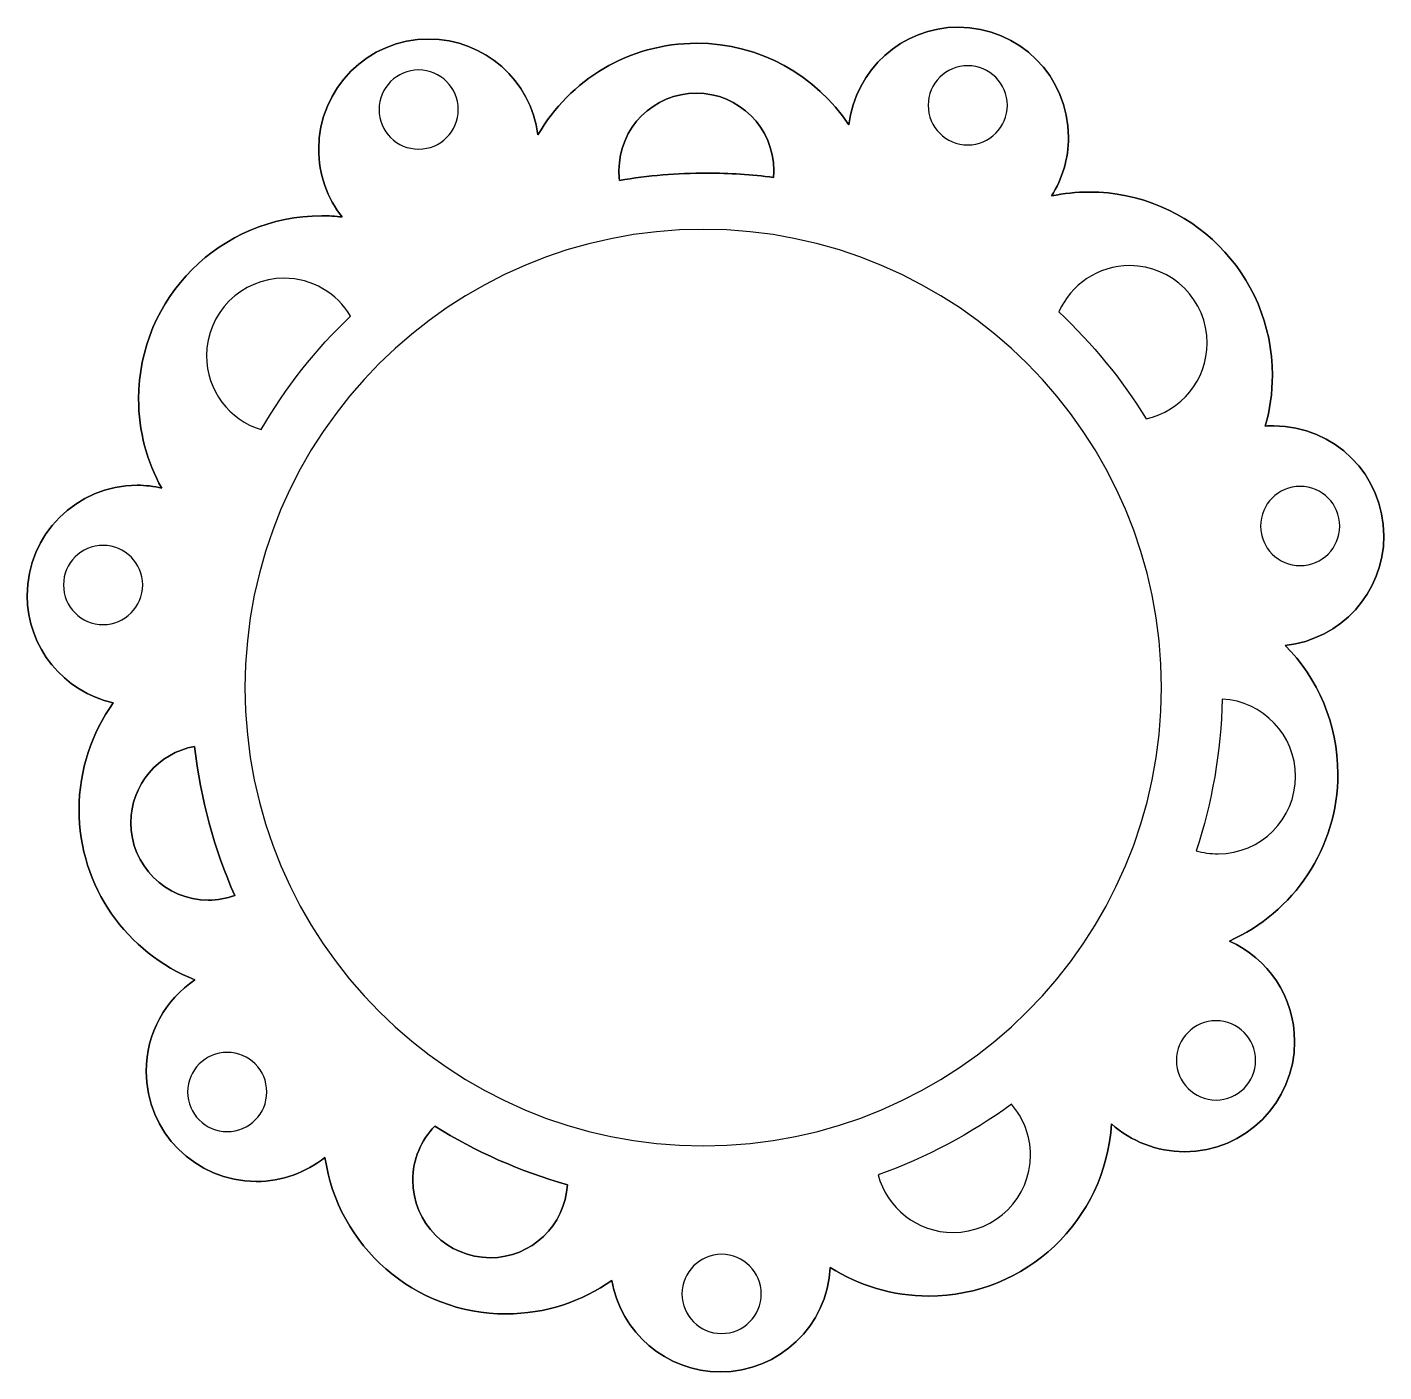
# Model space of a CAD drawing. Header units: centimetres. Extents: x -14.1 to 14.1, y -6.6 to 6.6.
# Drawn here: x -13.706 to -9.826, y -6.613 to -2.767 of the extents above; entities that cross this region are included whole.
import ezdxf

# ---------------------------------------------------------------- set-up
doc = ezdxf.new("R2010")
doc.units = ezdxf.units.CM
doc.header["$MEASUREMENT"] = 0
doc.layers.add('Layer 1', color=7, linetype='Continuous')

msp = doc.modelspace()

# ---------------------------------------------------------------- linework, layer by layer
at = {"layer": 'Layer 1', "color": 25}
for points, knots in [([(-11.04302, -2.76679), (-11.205, -2.76679), (-11.33837, -2.88911), (-11.35589, -3.0464), (-11.35589, -3.0464), (-11.44976, -2.90569), (-11.60994, -2.81298), (-11.79179, -2.81298), (-11.79179, -2.81298), (-11.98562, -2.81298), (-12.15485, -2.91831), (-12.24542, -3.07484), (-12.24542, -3.07484), (-12.26542, -2.92024), (-12.39756, -2.80081), (-12.5576, -2.80081), (-12.5576, -2.80081), (-12.73148, -2.80081), (-12.87243, -2.94178), (-12.87243, -3.11566), (-12.87243, -3.11566), (-12.87243, -3.18887), (-12.84745, -3.25626), (-12.80554, -3.30973), (-12.80554, -3.30973), (-12.82472, -3.30759), (-12.8442, -3.3065), (-12.86393, -3.3065), (-12.86393, -3.3065), (-13.15316, -3.3065), (-13.3876, -3.54095), (-13.3876, -3.83016), (-13.3876, -3.83016), (-13.3876, -3.92263), (-13.36363, -4.00952), (-13.32156, -4.08493), (-13.32156, -4.08493), (-13.34405, -4.07985), (-13.36745, -4.07715), (-13.39148, -4.07715), (-13.39148, -4.07715), (-13.56536, -4.07715), (-13.70631, -4.21809), (-13.70631, -4.39198), (-13.70631, -4.39198), (-13.70631, -4.54237), (-13.60084, -4.66815), (-13.45983, -4.69935), (-13.45983, -4.69935), (-13.52149, -4.78526), (-13.55779, -4.89059), (-13.55779, -5.00441), (-13.55779, -5.00441), (-13.55779, -5.22581), (-13.42042, -5.41515), (-13.22625, -5.49175), (-13.22625, -5.49175), (-13.3105, -5.54827), (-13.36596, -5.64434), (-13.36596, -5.7534), (-13.36596, -5.7534), (-13.36596, -5.92728), (-13.22501, -6.06823), (-13.05113, -6.06823), (-13.05113, -6.06823), (-12.97678, -6.06823), (-12.90847, -6.04246), (-12.8546, -5.99933), (-12.8546, -5.99933), (-12.81782, -6.25256), (-12.59983, -6.44706), (-12.33639, -6.44706), (-12.33639, -6.44706), (-12.22381, -6.44706), (-12.11951, -6.41153), (-12.0341, -6.3511), (-12.0341, -6.3511), (-12.00886, -6.49969), (-11.87953, -6.61283), (-11.72374, -6.61283), (-11.72374, -6.61283), (-11.55531, -6.61283), (-11.41775, -6.48056), (-11.40931, -6.31419), (-11.40931, -6.31419), (-11.32808, -6.36602), (-11.23162, -6.39603), (-11.12811, -6.39603), (-11.12811, -6.39603), (-10.84945, -6.39603), (-10.62159, -6.17836), (-10.60535, -5.90377), (-10.60535, -5.90377), (-10.54976, -5.95314), (-10.47655, -5.98315), (-10.39633, -5.98315), (-10.39633, -5.98315), (-10.22247, -5.98315), (-10.0815, -5.84221), (-10.0815, -5.66832), (-10.0815, -5.66832), (-10.0815, -5.54013), (-10.15812, -5.42985), (-10.26808, -5.38074), (-10.26808, -5.38074), (-10.08517, -5.29906), (-9.95772, -5.11557), (-9.95772, -4.90232), (-9.95772, -4.90232), (-9.95772, -4.75918), (-10.01516, -4.62948), (-10.10822, -4.53495), (-10.10822, -4.53495), (-9.94979, -4.51852), (-9.82623, -4.38459), (-9.82623, -4.22182), (-9.82623, -4.22182), (-9.82623, -4.04794), (-9.9672, -3.90699), (-10.14106, -3.90699), (-10.14106, -3.90699), (-10.14929, -3.90699), (-10.15744, -3.90731), (-10.16548, -3.90794), (-10.16548, -3.90794), (-10.15209, -3.86164), (-10.14492, -3.81274), (-10.14492, -3.76213), (-10.14492, -3.76213), (-10.14492, -3.47291), (-10.37939, -3.23844), (-10.66861, -3.23844), (-10.66861, -3.23844), (-10.70568, -3.23844), (-10.74185, -3.24228), (-10.77675, -3.24958), (-10.77675, -3.24958), (-10.74601, -3.20098), (-10.7282, -3.14338), (-10.7282, -3.08162), (-10.7282, -3.08162), (-10.7282, -2.90774), (-10.86917, -2.76679), (-11.04303, -2.76679), (-11.04303, -2.76679), (-11.04303, -2.76679), (-11.04303, -2.76679), (-11.04303, -2.76679), (-11.04303, -2.76679), (-11.04303, -2.76679), (-11.04302, -2.76679), (-11.04302, -2.76679)], [0, 0, 0, 0, 0.025641, 0.025641, 0.025641, 0.025641, 0.0512821, 0.0512821, 0.0512821, 0.0512821, 0.0769231, 0.0769231, 0.0769231, 0.0769231, 0.1025641, 0.1025641, 0.1025641, 0.1025641, 0.1282051, 0.1282051, 0.1282051, 0.1282051, 0.1538462, 0.1538462, 0.1538462, 0.1538462, 0.1794872, 0.1794872, 0.1794872, 0.1794872, 0.2051282, 0.2051282, 0.2051282, 0.2051282, 0.2307692, 0.2307692, 0.2307692, 0.2307692, 0.2564103, 0.2564103, 0.2564103, 0.2564103, 0.2820513, 0.2820513, 0.2820513, 0.2820513, 0.3076923, 0.3076923, 0.3076923, 0.3076923, 0.3333333, 0.3333333, 0.3333333, 0.3333333, 0.3589744, 0.3589744, 0.3589744, 0.3589744, 0.3846154, 0.3846154, 0.3846154, 0.3846154, 0.4102564, 0.4102564, 0.4102564, 0.4102564, 0.4358974, 0.4358974, 0.4358974, 0.4358974, 0.4615385, 0.4615385, 0.4615385, 0.4615385, 0.4871795, 0.4871795, 0.4871795, 0.4871795, 0.5128205, 0.5128205, 0.5128205, 0.5128205, 0.5384615, 0.5384615, 0.5384615, 0.5384615, 0.5641026, 0.5641026, 0.5641026, 0.5641026, 0.5897436, 0.5897436, 0.5897436, 0.5897436, 0.6153846, 0.6153846, 0.6153846, 0.6153846, 0.6410256, 0.6410256, 0.6410256, 0.6410256, 0.6666667, 0.6666667, 0.6666667, 0.6666667, 0.6923077, 0.6923077, 0.6923077, 0.6923077, 0.7179487, 0.7179487, 0.7179487, 0.7179487, 0.7435897, 0.7435897, 0.7435897, 0.7435897, 0.7692308, 0.7692308, 0.7692308, 0.7692308, 0.7948718, 0.7948718, 0.7948718, 0.7948718, 0.8205128, 0.8205128, 0.8205128, 0.8205128, 0.8461538, 0.8461538, 0.8461538, 0.8461538, 0.8717949, 0.8717949, 0.8717949, 0.8717949, 0.8974359, 0.8974359, 0.8974359, 0.8974359, 0.9230769, 0.9230769, 0.9230769, 0.9230769, 0.9487179, 0.9487179, 0.9487179, 0.9487179, 1, 1, 1, 1]), ([(-12.58663, -2.88919), (-12.52408, -2.88919), (-12.47336, -2.93988), (-12.47336, -3.00246), (-12.47336, -3.00246), (-12.47336, -3.06501), (-12.52408, -3.1157), (-12.58663, -3.1157), (-12.58663, -3.1157), (-12.64918, -3.1157), (-12.69987, -3.06501), (-12.69987, -3.00246), (-12.69987, -3.00246), (-12.69987, -2.93989), (-12.64918, -2.88919), (-12.58663, -2.88919), (-12.58663, -2.88919), (-12.58663, -2.88919), (-12.58663, -2.88919), (-12.58663, -2.88919)], [0, 0, 0, 0, 0.1666667, 0.1666667, 0.1666667, 0.1666667, 0.3333333, 0.3333333, 0.3333333, 0.3333333, 0.5, 0.5, 0.5, 0.5, 0.6666667, 0.6666667, 0.6666667, 0.6666667, 1, 1, 1, 1]), ([(-11.01625, -2.87715), (-10.9537, -2.87715), (-10.90301, -2.92784), (-10.90301, -2.99042), (-10.90301, -2.99042), (-10.90301, -3.05297), (-10.9537, -3.10366), (-11.01625, -3.10366), (-11.01625, -3.10366), (-11.0788, -3.10366), (-11.12954, -3.05297), (-11.12954, -2.99042), (-11.12954, -2.99042), (-11.12954, -2.92785), (-11.07879, -2.87715), (-11.01625, -2.87715), (-11.01625, -2.87715), (-11.01625, -2.87715), (-11.01625, -2.87715), (-11.01625, -2.87715)], [0, 0, 0, 0, 0.1666667, 0.1666667, 0.1666667, 0.1666667, 0.3333333, 0.3333333, 0.3333333, 0.3333333, 0.5, 0.5, 0.5, 0.5, 0.6666667, 0.6666667, 0.6666667, 0.6666667, 1, 1, 1, 1]), ([(-11.79243, -2.95552), (-11.67017, -2.95552), (-11.571, -3.05466), (-11.571, -3.17695), (-11.571, -3.17695), (-11.571, -3.18349), (-11.57132, -3.18997), (-11.57187, -3.1964), (-11.57187, -3.1964), (-11.63426, -3.18833), (-11.69786, -3.18418), (-11.76245, -3.18418), (-11.76245, -3.18418), (-11.84751, -3.18418), (-11.93091, -3.19138), (-12.01203, -3.20521), (-12.01203, -3.20521), (-12.01319, -3.19595), (-12.0138, -3.1865), (-12.0138, -3.17695), (-12.0138, -3.17695), (-12.0138, -3.05466), (-11.91469, -2.95552), (-11.79242, -2.95552), (-11.79242, -2.95552), (-11.79242, -2.95552), (-11.79243, -2.95552), (-11.79243, -2.95552)], [0, 0, 0, 0, 0.125, 0.125, 0.125, 0.125, 0.25, 0.25, 0.25, 0.25, 0.375, 0.375, 0.375, 0.375, 0.5, 0.5, 0.5, 0.5, 0.625, 0.625, 0.625, 0.625, 0.75, 0.75, 0.75, 0.75, 1, 1, 1, 1]), ([(-11.77277, -3.34525), (-11.04898, -3.34525), (-10.46221, -3.93199), (-10.46221, -4.65578), (-10.46221, -4.65578), (-10.46221, -5.37957), (-11.04898, -5.96631), (-11.77277, -5.96631), (-11.77277, -5.96631), (-12.49656, -5.96631), (-13.08331, -5.37957), (-13.08331, -4.65578), (-13.08331, -4.65578), (-13.08331, -3.93199), (-12.49656, -3.34525), (-11.77277, -3.34525), (-11.77277, -3.34525), (-11.77277, -3.34525), (-11.77277, -3.34525), (-11.77277, -3.34525)], [0, 0, 0, 0, 0.1666667, 0.1666667, 0.1666667, 0.1666667, 0.3333333, 0.3333333, 0.3333333, 0.3333333, 0.5, 0.5, 0.5, 0.5, 0.6666667, 0.6666667, 0.6666667, 0.6666667, 1, 1, 1, 1]), ([(-10.55296, -3.44891), (-10.4307, -3.44891), (-10.33158, -3.54802), (-10.33158, -3.67029), (-10.33158, -3.67029), (-10.33158, -3.77652), (-10.40638, -3.86524), (-10.50618, -3.88672), (-10.50618, -3.88672), (-10.57553, -3.77403), (-10.65964, -3.67138), (-10.75579, -3.58147), (-10.75579, -3.58147), (-10.72155, -3.50342), (-10.64363, -3.44891), (-10.55296, -3.44891), (-10.55296, -3.44891), (-10.55296, -3.44891), (-10.55296, -3.44891), (-10.55296, -3.44891), (-10.55296, -3.44891), (-10.55296, -3.44891), (-10.55296, -3.44891), (-10.55296, -3.44891)], [0, 0, 0, 0, 0.1428571, 0.1428571, 0.1428571, 0.1428571, 0.2857143, 0.2857143, 0.2857143, 0.2857143, 0.4285714, 0.4285714, 0.4285714, 0.4285714, 0.5714286, 0.5714286, 0.5714286, 0.5714286, 0.7142857, 0.7142857, 0.7142857, 0.7142857, 1, 1, 1, 1]), ([(-12.9717, -3.48503), (-12.89082, -3.48503), (-12.82007, -3.5284), (-12.78144, -3.59314), (-12.78144, -3.59314), (-12.88116, -3.68858), (-12.9675, -3.79785), (-13.03735, -3.91792), (-13.03735, -3.91792), (-13.12757, -3.88995), (-13.19308, -3.80582), (-13.19308, -3.70641), (-13.19308, -3.70641), (-13.19308, -3.58412), (-13.09397, -3.48503), (-12.9717, -3.48503), (-12.9717, -3.48503), (-12.9717, -3.48503), (-12.9717, -3.48503), (-12.9717, -3.48503), (-12.9717, -3.48503), (-12.9717, -3.48503), (-12.9717, -3.48503), (-12.9717, -3.48503)], [0, 0, 0, 0, 0.1428571, 0.1428571, 0.1428571, 0.1428571, 0.2857143, 0.2857143, 0.2857143, 0.2857143, 0.4285714, 0.4285714, 0.4285714, 0.4285714, 0.5714286, 0.5714286, 0.5714286, 0.5714286, 0.7142857, 0.7142857, 0.7142857, 0.7142857, 1, 1, 1, 1]), ([(-10.06562, -4.08047), (-10.00307, -4.08047), (-9.95235, -4.13122), (-9.95235, -4.19376), (-9.95235, -4.19376), (-9.95235, -4.25631), (-10.00307, -4.30703), (-10.06562, -4.30703), (-10.06562, -4.30703), (-10.12817, -4.30703), (-10.17886, -4.25631), (-10.17886, -4.19376), (-10.17886, -4.19376), (-10.17886, -4.13121), (-10.12817, -4.08047), (-10.06562, -4.08047), (-10.06562, -4.08047), (-10.06562, -4.08047), (-10.06562, -4.08047), (-10.06562, -4.08047)], [0, 0, 0, 0, 0.1666667, 0.1666667, 0.1666667, 0.1666667, 0.3333333, 0.3333333, 0.3333333, 0.3333333, 0.5, 0.5, 0.5, 0.5, 0.6666667, 0.6666667, 0.6666667, 0.6666667, 1, 1, 1, 1]), ([(-13.48915, -4.24896), (-13.4266, -4.24896), (-13.37586, -4.29968), (-13.37586, -4.36223), (-13.37586, -4.36223), (-13.37586, -4.4248), (-13.4266, -4.4755), (-13.48915, -4.4755), (-13.48915, -4.4755), (-13.55171, -4.4755), (-13.6024, -4.42481), (-13.6024, -4.36223), (-13.6024, -4.36223), (-13.6024, -4.29968), (-13.5517, -4.24896), (-13.48915, -4.24896), (-13.48915, -4.24896), (-13.48915, -4.24896), (-13.48915, -4.24896), (-13.48915, -4.24896)], [0, 0, 0, 0, 0.1666667, 0.1666667, 0.1666667, 0.1666667, 0.3333333, 0.3333333, 0.3333333, 0.3333333, 0.5, 0.5, 0.5, 0.5, 0.6666667, 0.6666667, 0.6666667, 0.6666667, 1, 1, 1, 1]), ([(-10.28872, -4.68864), (-10.1718, -4.69465), (-10.07888, -4.79135), (-10.07888, -4.90975), (-10.07888, -4.90975), (-10.07888, -5.03201), (-10.17799, -5.13113), (-10.30026, -5.13113), (-10.30026, -5.13113), (-10.32201, -5.13113), (-10.34304, -5.12801), (-10.36291, -5.12216), (-10.36291, -5.12216), (-10.31761, -4.98542), (-10.29176, -4.83982), (-10.28872, -4.68864), (-10.28872, -4.68864), (-10.28872, -4.68864), (-10.28872, -4.68864), (-10.28872, -4.68864), (-10.28872, -4.68864), (-10.28872, -4.68864), (-10.28872, -4.68864), (-10.28872, -4.68864)], [0, 0, 0, 0, 0.1428571, 0.1428571, 0.1428571, 0.1428571, 0.2857143, 0.2857143, 0.2857143, 0.2857143, 0.4285714, 0.4285714, 0.4285714, 0.4285714, 0.5714286, 0.5714286, 0.5714286, 0.5714286, 0.7142857, 0.7142857, 0.7142857, 0.7142857, 1, 1, 1, 1]), ([(-13.2272, -4.82414), (-13.2104, -4.97413), (-13.1711, -5.11732), (-13.11273, -5.25025), (-13.11273, -5.25025), (-13.13632, -5.25882), (-13.16176, -5.26351), (-13.18831, -5.26351), (-13.18831, -5.26351), (-13.31058, -5.26351), (-13.40969, -5.16437), (-13.40969, -5.04211), (-13.40969, -5.04211), (-13.40969, -4.9331), (-13.33092, -4.84253), (-13.2272, -4.82415), (-13.2272, -4.82415), (-13.2272, -4.82415), (-13.2272, -4.82415), (-13.2272, -4.82415), (-13.2272, -4.82415), (-13.2272, -4.82415), (-13.2272, -4.82414), (-13.2272, -4.82414)], [0, 0, 0, 0, 0.1428571, 0.1428571, 0.1428571, 0.1428571, 0.2857143, 0.2857143, 0.2857143, 0.2857143, 0.4285714, 0.4285714, 0.4285714, 0.4285714, 0.5714286, 0.5714286, 0.5714286, 0.5714286, 0.7142857, 0.7142857, 0.7142857, 0.7142857, 1, 1, 1, 1]), ([(-10.30629, -5.60873), (-10.24372, -5.60873), (-10.19302, -5.65945), (-10.19302, -5.722), (-10.19302, -5.722), (-10.19302, -5.78455), (-10.24371, -5.83529), (-10.30629, -5.83529), (-10.30629, -5.83529), (-10.36884, -5.83529), (-10.41953, -5.78454), (-10.41953, -5.722), (-10.41953, -5.722), (-10.41953, -5.65945), (-10.36884, -5.60873), (-10.30629, -5.60873), (-10.30629, -5.60873), (-10.30629, -5.60873), (-10.30629, -5.60873), (-10.30629, -5.60873)], [0, 0, 0, 0, 0.1666667, 0.1666667, 0.1666667, 0.1666667, 0.3333333, 0.3333333, 0.3333333, 0.3333333, 0.5, 0.5, 0.5, 0.5, 0.6666667, 0.6666667, 0.6666667, 0.6666667, 1, 1, 1, 1]), ([(-13.13415, -5.69901), (-13.0716, -5.69901), (-13.02089, -5.7497), (-13.02089, -5.81225), (-13.02089, -5.81225), (-13.02089, -5.8748), (-13.07159, -5.92552), (-13.13415, -5.92552), (-13.13415, -5.92552), (-13.19671, -5.92552), (-13.2474, -5.8748), (-13.2474, -5.81225), (-13.2474, -5.81225), (-13.2474, -5.7497), (-13.1967, -5.69901), (-13.13415, -5.69901), (-13.13415, -5.69901), (-13.13415, -5.69901), (-13.13415, -5.69901), (-13.13415, -5.69901)], [0, 0, 0, 0, 0.1666667, 0.1666667, 0.1666667, 0.1666667, 0.3333333, 0.3333333, 0.3333333, 0.3333333, 0.5, 0.5, 0.5, 0.5, 0.6666667, 0.6666667, 0.6666667, 0.6666667, 1, 1, 1, 1]), ([(-10.89139, -5.84741), (-10.8575, -5.8863), (-10.83699, -5.93713), (-10.83699, -5.99277), (-10.83699, -5.99277), (-10.83699, -6.11503), (-10.9361, -6.21415), (-11.05837, -6.21415), (-11.05837, -6.21415), (-11.16124, -6.21415), (-11.24776, -6.14396), (-11.2726, -6.04886), (-11.2726, -6.04886), (-11.13502, -6.00039), (-11.00683, -5.93213), (-10.89139, -5.84741), (-10.89139, -5.84741), (-10.89139, -5.84741), (-10.89139, -5.84741), (-10.89139, -5.84741)], [0, 0, 0, 0, 0.1666667, 0.1666667, 0.1666667, 0.1666667, 0.3333333, 0.3333333, 0.3333333, 0.3333333, 0.5, 0.5, 0.5, 0.5, 0.6666667, 0.6666667, 0.6666667, 0.6666667, 1, 1, 1, 1]), ([(-12.54048, -5.91038), (-12.4239, -5.98298), (-12.29643, -6.03976), (-12.16107, -6.07768), (-12.16107, -6.07768), (-12.16768, -6.19402), (-12.26407, -6.28633), (-12.38205, -6.28633), (-12.38205, -6.28633), (-12.50434, -6.28633), (-12.60343, -6.18722), (-12.60343, -6.06495), (-12.60343, -6.06495), (-12.60343, -6.00478), (-12.57943, -5.95028), (-12.54049, -5.91038), (-12.54049, -5.91038), (-12.54049, -5.91038), (-12.54048, -5.91038), (-12.54048, -5.91038)], [0, 0, 0, 0, 0.1666667, 0.1666667, 0.1666667, 0.1666667, 0.3333333, 0.3333333, 0.3333333, 0.3333333, 0.5, 0.5, 0.5, 0.5, 0.6666667, 0.6666667, 0.6666667, 0.6666667, 1, 1, 1, 1]), ([(-11.72022, -6.27659), (-11.65767, -6.27659), (-11.60695, -6.32728), (-11.60695, -6.38986), (-11.60695, -6.38986), (-11.60695, -6.45241), (-11.65767, -6.50313), (-11.72022, -6.50313), (-11.72022, -6.50313), (-11.78277, -6.50313), (-11.83349, -6.45241), (-11.83349, -6.38986), (-11.83349, -6.38986), (-11.83349, -6.32729), (-11.78277, -6.27659), (-11.72022, -6.27659)], [0, 0, 0, 0, 0.2, 0.2, 0.2, 0.2, 0.4, 0.4, 0.4, 0.4, 0.6, 0.6, 0.6, 0.6, 1, 1, 1, 1])]:
    msp.add_open_spline(points, degree=3, knots=knots, dxfattribs=at)
at = {"layer": 'Layer 1', "lineweight": 25}
for points, knots in [([(-11.04302, -2.76679), (-11.205, -2.76679), (-11.33837, -2.88911), (-11.35589, -3.0464), (-11.35589, -3.0464), (-11.44976, -2.90569), (-11.60994, -2.81298), (-11.79179, -2.81298), (-11.79179, -2.81298), (-11.98562, -2.81298), (-12.15485, -2.91831), (-12.24542, -3.07484), (-12.24542, -3.07484), (-12.26542, -2.92024), (-12.39756, -2.80081), (-12.5576, -2.80081), (-12.5576, -2.80081), (-12.73148, -2.80081), (-12.87243, -2.94178), (-12.87243, -3.11566), (-12.87243, -3.11566), (-12.87243, -3.18887), (-12.84745, -3.25626), (-12.80554, -3.30973), (-12.80554, -3.30973), (-12.82472, -3.30759), (-12.8442, -3.3065), (-12.86393, -3.3065), (-12.86393, -3.3065), (-13.15316, -3.3065), (-13.3876, -3.54095), (-13.3876, -3.83016), (-13.3876, -3.83016), (-13.3876, -3.92263), (-13.36363, -4.00952), (-13.32156, -4.08493), (-13.32156, -4.08493), (-13.34405, -4.07985), (-13.36745, -4.07715), (-13.39148, -4.07715), (-13.39148, -4.07715), (-13.56536, -4.07715), (-13.70631, -4.21809), (-13.70631, -4.39198), (-13.70631, -4.39198), (-13.70631, -4.54237), (-13.60084, -4.66815), (-13.45983, -4.69935), (-13.45983, -4.69935), (-13.52149, -4.78526), (-13.55779, -4.89059), (-13.55779, -5.00441), (-13.55779, -5.00441), (-13.55779, -5.22581), (-13.42042, -5.41515), (-13.22625, -5.49175), (-13.22625, -5.49175), (-13.3105, -5.54827), (-13.36596, -5.64434), (-13.36596, -5.7534), (-13.36596, -5.7534), (-13.36596, -5.92728), (-13.22501, -6.06823), (-13.05113, -6.06823), (-13.05113, -6.06823), (-12.97678, -6.06823), (-12.90847, -6.04246), (-12.8546, -5.99933), (-12.8546, -5.99933), (-12.81782, -6.25256), (-12.59983, -6.44706), (-12.33639, -6.44706), (-12.33639, -6.44706), (-12.22381, -6.44706), (-12.11951, -6.41153), (-12.0341, -6.3511), (-12.0341, -6.3511), (-12.00886, -6.49969), (-11.87953, -6.61283), (-11.72374, -6.61283), (-11.72374, -6.61283), (-11.55531, -6.61283), (-11.41775, -6.48056), (-11.40931, -6.31419), (-11.40931, -6.31419), (-11.32808, -6.36602), (-11.23162, -6.39603), (-11.12811, -6.39603), (-11.12811, -6.39603), (-10.84945, -6.39603), (-10.62159, -6.17836), (-10.60535, -5.90377), (-10.60535, -5.90377), (-10.54976, -5.95314), (-10.47655, -5.98315), (-10.39633, -5.98315), (-10.39633, -5.98315), (-10.22247, -5.98315), (-10.0815, -5.84221), (-10.0815, -5.66832), (-10.0815, -5.66832), (-10.0815, -5.54013), (-10.15812, -5.42985), (-10.26808, -5.38074), (-10.26808, -5.38074), (-10.08517, -5.29906), (-9.95772, -5.11557), (-9.95772, -4.90232), (-9.95772, -4.90232), (-9.95772, -4.75918), (-10.01516, -4.62948), (-10.10822, -4.53495), (-10.10822, -4.53495), (-9.94979, -4.51852), (-9.82623, -4.38459), (-9.82623, -4.22182), (-9.82623, -4.22182), (-9.82623, -4.04794), (-9.9672, -3.90699), (-10.14106, -3.90699), (-10.14106, -3.90699), (-10.14929, -3.90699), (-10.15744, -3.90731), (-10.16548, -3.90794), (-10.16548, -3.90794), (-10.15209, -3.86164), (-10.14492, -3.81274), (-10.14492, -3.76213), (-10.14492, -3.76213), (-10.14492, -3.47291), (-10.37939, -3.23844), (-10.66861, -3.23844), (-10.66861, -3.23844), (-10.70568, -3.23844), (-10.74185, -3.24228), (-10.77675, -3.24958), (-10.77675, -3.24958), (-10.74601, -3.20098), (-10.7282, -3.14338), (-10.7282, -3.08162), (-10.7282, -3.08162), (-10.7282, -2.90774), (-10.86917, -2.76679), (-11.04303, -2.76679), (-11.04303, -2.76679), (-11.04303, -2.76679), (-11.04303, -2.76679), (-11.04303, -2.76679)], [0, 0, 0, 0, 0.0263158, 0.0263158, 0.0263158, 0.0263158, 0.0526316, 0.0526316, 0.0526316, 0.0526316, 0.0789474, 0.0789474, 0.0789474, 0.0789474, 0.1052632, 0.1052632, 0.1052632, 0.1052632, 0.1315789, 0.1315789, 0.1315789, 0.1315789, 0.1578947, 0.1578947, 0.1578947, 0.1578947, 0.1842105, 0.1842105, 0.1842105, 0.1842105, 0.2105263, 0.2105263, 0.2105263, 0.2105263, 0.2368421, 0.2368421, 0.2368421, 0.2368421, 0.2631579, 0.2631579, 0.2631579, 0.2631579, 0.2894737, 0.2894737, 0.2894737, 0.2894737, 0.3157895, 0.3157895, 0.3157895, 0.3157895, 0.3421053, 0.3421053, 0.3421053, 0.3421053, 0.3684211, 0.3684211, 0.3684211, 0.3684211, 0.3947368, 0.3947368, 0.3947368, 0.3947368, 0.4210526, 0.4210526, 0.4210526, 0.4210526, 0.4473684, 0.4473684, 0.4473684, 0.4473684, 0.4736842, 0.4736842, 0.4736842, 0.4736842, 0.5, 0.5, 0.5, 0.5, 0.5263158, 0.5263158, 0.5263158, 0.5263158, 0.5526316, 0.5526316, 0.5526316, 0.5526316, 0.5789474, 0.5789474, 0.5789474, 0.5789474, 0.6052632, 0.6052632, 0.6052632, 0.6052632, 0.6315789, 0.6315789, 0.6315789, 0.6315789, 0.6578947, 0.6578947, 0.6578947, 0.6578947, 0.6842105, 0.6842105, 0.6842105, 0.6842105, 0.7105263, 0.7105263, 0.7105263, 0.7105263, 0.7368421, 0.7368421, 0.7368421, 0.7368421, 0.7631579, 0.7631579, 0.7631579, 0.7631579, 0.7894737, 0.7894737, 0.7894737, 0.7894737, 0.8157895, 0.8157895, 0.8157895, 0.8157895, 0.8421053, 0.8421053, 0.8421053, 0.8421053, 0.8684211, 0.8684211, 0.8684211, 0.8684211, 0.8947368, 0.8947368, 0.8947368, 0.8947368, 0.9210526, 0.9210526, 0.9210526, 0.9210526, 0.9473684, 0.9473684, 0.9473684, 0.9473684, 1, 1, 1, 1]), ([(-12.58663, -2.88919), (-12.52408, -2.88919), (-12.47336, -2.93988), (-12.47336, -3.00246), (-12.47336, -3.00246), (-12.47336, -3.06501), (-12.52408, -3.1157), (-12.58663, -3.1157), (-12.58663, -3.1157), (-12.64918, -3.1157), (-12.69987, -3.06501), (-12.69987, -3.00246), (-12.69987, -3.00246), (-12.69987, -2.93989), (-12.64918, -2.88919), (-12.58663, -2.88919)], [0, 0, 0, 0, 0.2, 0.2, 0.2, 0.2, 0.4, 0.4, 0.4, 0.4, 0.6, 0.6, 0.6, 0.6, 1, 1, 1, 1]), ([(-11.01625, -2.87715), (-10.9537, -2.87715), (-10.90301, -2.92784), (-10.90301, -2.99042), (-10.90301, -2.99042), (-10.90301, -3.05297), (-10.9537, -3.10366), (-11.01625, -3.10366), (-11.01625, -3.10366), (-11.0788, -3.10366), (-11.12954, -3.05297), (-11.12954, -2.99042), (-11.12954, -2.99042), (-11.12954, -2.92785), (-11.07879, -2.87715), (-11.01625, -2.87715)], [0, 0, 0, 0, 0.2, 0.2, 0.2, 0.2, 0.4, 0.4, 0.4, 0.4, 0.6, 0.6, 0.6, 0.6, 1, 1, 1, 1]), ([(-11.79243, -2.95552), (-11.67017, -2.95552), (-11.571, -3.05466), (-11.571, -3.17695), (-11.571, -3.17695), (-11.571, -3.18349), (-11.57132, -3.18997), (-11.57187, -3.1964), (-11.57187, -3.1964), (-11.63426, -3.18833), (-11.69786, -3.18418), (-11.76245, -3.18418), (-11.76245, -3.18418), (-11.84751, -3.18418), (-11.93091, -3.19138), (-12.01203, -3.20521), (-12.01203, -3.20521), (-12.01319, -3.19595), (-12.0138, -3.1865), (-12.0138, -3.17695), (-12.0138, -3.17695), (-12.0138, -3.05466), (-11.91469, -2.95552), (-11.79242, -2.95552)], [0, 0, 0, 0, 0.1428571, 0.1428571, 0.1428571, 0.1428571, 0.2857143, 0.2857143, 0.2857143, 0.2857143, 0.4285714, 0.4285714, 0.4285714, 0.4285714, 0.5714286, 0.5714286, 0.5714286, 0.5714286, 0.7142857, 0.7142857, 0.7142857, 0.7142857, 1, 1, 1, 1]), ([(-11.77277, -3.34525), (-11.04898, -3.34525), (-10.46221, -3.93199), (-10.46221, -4.65578), (-10.46221, -4.65578), (-10.46221, -5.37957), (-11.04898, -5.96631), (-11.77277, -5.96631), (-11.77277, -5.96631), (-12.49656, -5.96631), (-13.08331, -5.37957), (-13.08331, -4.65578), (-13.08331, -4.65578), (-13.08331, -3.93199), (-12.49656, -3.34525), (-11.77277, -3.34525)], [0, 0, 0, 0, 0.2, 0.2, 0.2, 0.2, 0.4, 0.4, 0.4, 0.4, 0.6, 0.6, 0.6, 0.6, 1, 1, 1, 1]), ([(-10.55296, -3.44891), (-10.4307, -3.44891), (-10.33158, -3.54802), (-10.33158, -3.67029), (-10.33158, -3.67029), (-10.33158, -3.77652), (-10.40638, -3.86524), (-10.50618, -3.88672), (-10.50618, -3.88672), (-10.57553, -3.77403), (-10.65964, -3.67138), (-10.75579, -3.58147), (-10.75579, -3.58147), (-10.72155, -3.50342), (-10.64363, -3.44891), (-10.55296, -3.44891), (-10.55296, -3.44891), (-10.55296, -3.44891), (-10.55296, -3.44891), (-10.55296, -3.44891)], [0, 0, 0, 0, 0.1666667, 0.1666667, 0.1666667, 0.1666667, 0.3333333, 0.3333333, 0.3333333, 0.3333333, 0.5, 0.5, 0.5, 0.5, 0.6666667, 0.6666667, 0.6666667, 0.6666667, 1, 1, 1, 1]), ([(-12.9717, -3.48503), (-12.89082, -3.48503), (-12.82007, -3.5284), (-12.78144, -3.59314), (-12.78144, -3.59314), (-12.88116, -3.68858), (-12.9675, -3.79785), (-13.03735, -3.91792), (-13.03735, -3.91792), (-13.12757, -3.88995), (-13.19308, -3.80582), (-13.19308, -3.70641), (-13.19308, -3.70641), (-13.19308, -3.58412), (-13.09397, -3.48503), (-12.9717, -3.48503), (-12.9717, -3.48503), (-12.9717, -3.48503), (-12.9717, -3.48503), (-12.9717, -3.48503)], [0, 0, 0, 0, 0.1666667, 0.1666667, 0.1666667, 0.1666667, 0.3333333, 0.3333333, 0.3333333, 0.3333333, 0.5, 0.5, 0.5, 0.5, 0.6666667, 0.6666667, 0.6666667, 0.6666667, 1, 1, 1, 1]), ([(-10.06562, -4.08047), (-10.00307, -4.08047), (-9.95235, -4.13122), (-9.95235, -4.19376), (-9.95235, -4.19376), (-9.95235, -4.25631), (-10.00307, -4.30703), (-10.06562, -4.30703), (-10.06562, -4.30703), (-10.12817, -4.30703), (-10.17886, -4.25631), (-10.17886, -4.19376), (-10.17886, -4.19376), (-10.17886, -4.13121), (-10.12817, -4.08047), (-10.06562, -4.08047)], [0, 0, 0, 0, 0.2, 0.2, 0.2, 0.2, 0.4, 0.4, 0.4, 0.4, 0.6, 0.6, 0.6, 0.6, 1, 1, 1, 1]), ([(-13.48915, -4.24896), (-13.4266, -4.24896), (-13.37586, -4.29968), (-13.37586, -4.36223), (-13.37586, -4.36223), (-13.37586, -4.4248), (-13.4266, -4.4755), (-13.48915, -4.4755), (-13.48915, -4.4755), (-13.55171, -4.4755), (-13.6024, -4.42481), (-13.6024, -4.36223), (-13.6024, -4.36223), (-13.6024, -4.29968), (-13.5517, -4.24896), (-13.48915, -4.24896)], [0, 0, 0, 0, 0.2, 0.2, 0.2, 0.2, 0.4, 0.4, 0.4, 0.4, 0.6, 0.6, 0.6, 0.6, 1, 1, 1, 1]), ([(-10.28872, -4.68864), (-10.1718, -4.69465), (-10.07888, -4.79135), (-10.07888, -4.90975), (-10.07888, -4.90975), (-10.07888, -5.03201), (-10.17799, -5.13113), (-10.30026, -5.13113), (-10.30026, -5.13113), (-10.32201, -5.13113), (-10.34304, -5.12801), (-10.36291, -5.12216), (-10.36291, -5.12216), (-10.31761, -4.98542), (-10.29176, -4.83982), (-10.28872, -4.68864), (-10.28872, -4.68864), (-10.28872, -4.68864), (-10.28872, -4.68864), (-10.28872, -4.68864)], [0, 0, 0, 0, 0.1666667, 0.1666667, 0.1666667, 0.1666667, 0.3333333, 0.3333333, 0.3333333, 0.3333333, 0.5, 0.5, 0.5, 0.5, 0.6666667, 0.6666667, 0.6666667, 0.6666667, 1, 1, 1, 1]), ([(-13.2272, -4.82414), (-13.2104, -4.97413), (-13.1711, -5.11732), (-13.11273, -5.25025), (-13.11273, -5.25025), (-13.13632, -5.25882), (-13.16176, -5.26351), (-13.18831, -5.26351), (-13.18831, -5.26351), (-13.31058, -5.26351), (-13.40969, -5.16437), (-13.40969, -5.04211), (-13.40969, -5.04211), (-13.40969, -4.9331), (-13.33092, -4.84253), (-13.2272, -4.82415), (-13.2272, -4.82415), (-13.2272, -4.82415), (-13.2272, -4.82415), (-13.2272, -4.82415)], [0, 0, 0, 0, 0.1666667, 0.1666667, 0.1666667, 0.1666667, 0.3333333, 0.3333333, 0.3333333, 0.3333333, 0.5, 0.5, 0.5, 0.5, 0.6666667, 0.6666667, 0.6666667, 0.6666667, 1, 1, 1, 1]), ([(-10.30629, -5.60873), (-10.24372, -5.60873), (-10.19302, -5.65945), (-10.19302, -5.722), (-10.19302, -5.722), (-10.19302, -5.78455), (-10.24371, -5.83529), (-10.30629, -5.83529), (-10.30629, -5.83529), (-10.36884, -5.83529), (-10.41953, -5.78454), (-10.41953, -5.722), (-10.41953, -5.722), (-10.41953, -5.65945), (-10.36884, -5.60873), (-10.30629, -5.60873)], [0, 0, 0, 0, 0.2, 0.2, 0.2, 0.2, 0.4, 0.4, 0.4, 0.4, 0.6, 0.6, 0.6, 0.6, 1, 1, 1, 1]), ([(-13.13415, -5.69901), (-13.0716, -5.69901), (-13.02089, -5.7497), (-13.02089, -5.81225), (-13.02089, -5.81225), (-13.02089, -5.8748), (-13.07159, -5.92552), (-13.13415, -5.92552), (-13.13415, -5.92552), (-13.19671, -5.92552), (-13.2474, -5.8748), (-13.2474, -5.81225), (-13.2474, -5.81225), (-13.2474, -5.7497), (-13.1967, -5.69901), (-13.13415, -5.69901)], [0, 0, 0, 0, 0.2, 0.2, 0.2, 0.2, 0.4, 0.4, 0.4, 0.4, 0.6, 0.6, 0.6, 0.6, 1, 1, 1, 1]), ([(-10.89139, -5.84741), (-10.8575, -5.8863), (-10.83699, -5.93713), (-10.83699, -5.99277), (-10.83699, -5.99277), (-10.83699, -6.11503), (-10.9361, -6.21415), (-11.05837, -6.21415), (-11.05837, -6.21415), (-11.16124, -6.21415), (-11.24776, -6.14396), (-11.2726, -6.04886), (-11.2726, -6.04886), (-11.13502, -6.00039), (-11.00683, -5.93213), (-10.89139, -5.84741)], [0, 0, 0, 0, 0.2, 0.2, 0.2, 0.2, 0.4, 0.4, 0.4, 0.4, 0.6, 0.6, 0.6, 0.6, 1, 1, 1, 1]), ([(-12.54048, -5.91038), (-12.4239, -5.98298), (-12.29643, -6.03976), (-12.16107, -6.07768), (-12.16107, -6.07768), (-12.16768, -6.19402), (-12.26407, -6.28633), (-12.38205, -6.28633), (-12.38205, -6.28633), (-12.50434, -6.28633), (-12.60343, -6.18722), (-12.60343, -6.06495), (-12.60343, -6.06495), (-12.60343, -6.00478), (-12.57943, -5.95028), (-12.54049, -5.91038)], [0, 0, 0, 0, 0.2, 0.2, 0.2, 0.2, 0.4, 0.4, 0.4, 0.4, 0.6, 0.6, 0.6, 0.6, 1, 1, 1, 1]), ([(-11.72022, -6.27659), (-11.65767, -6.27659), (-11.60695, -6.32728), (-11.60695, -6.38986), (-11.60695, -6.38986), (-11.60695, -6.45241), (-11.65767, -6.50313), (-11.72022, -6.50313), (-11.72022, -6.50313), (-11.78277, -6.50313), (-11.83349, -6.45241), (-11.83349, -6.38986), (-11.83349, -6.38986), (-11.83349, -6.32729), (-11.78277, -6.27659), (-11.72022, -6.27659)], [0, 0, 0, 0, 0.2, 0.2, 0.2, 0.2, 0.4, 0.4, 0.4, 0.4, 0.6, 0.6, 0.6, 0.6, 1, 1, 1, 1])]:
    msp.add_open_spline(points, degree=3, knots=knots, dxfattribs=at)

doc.saveas('drawing.dxf')
